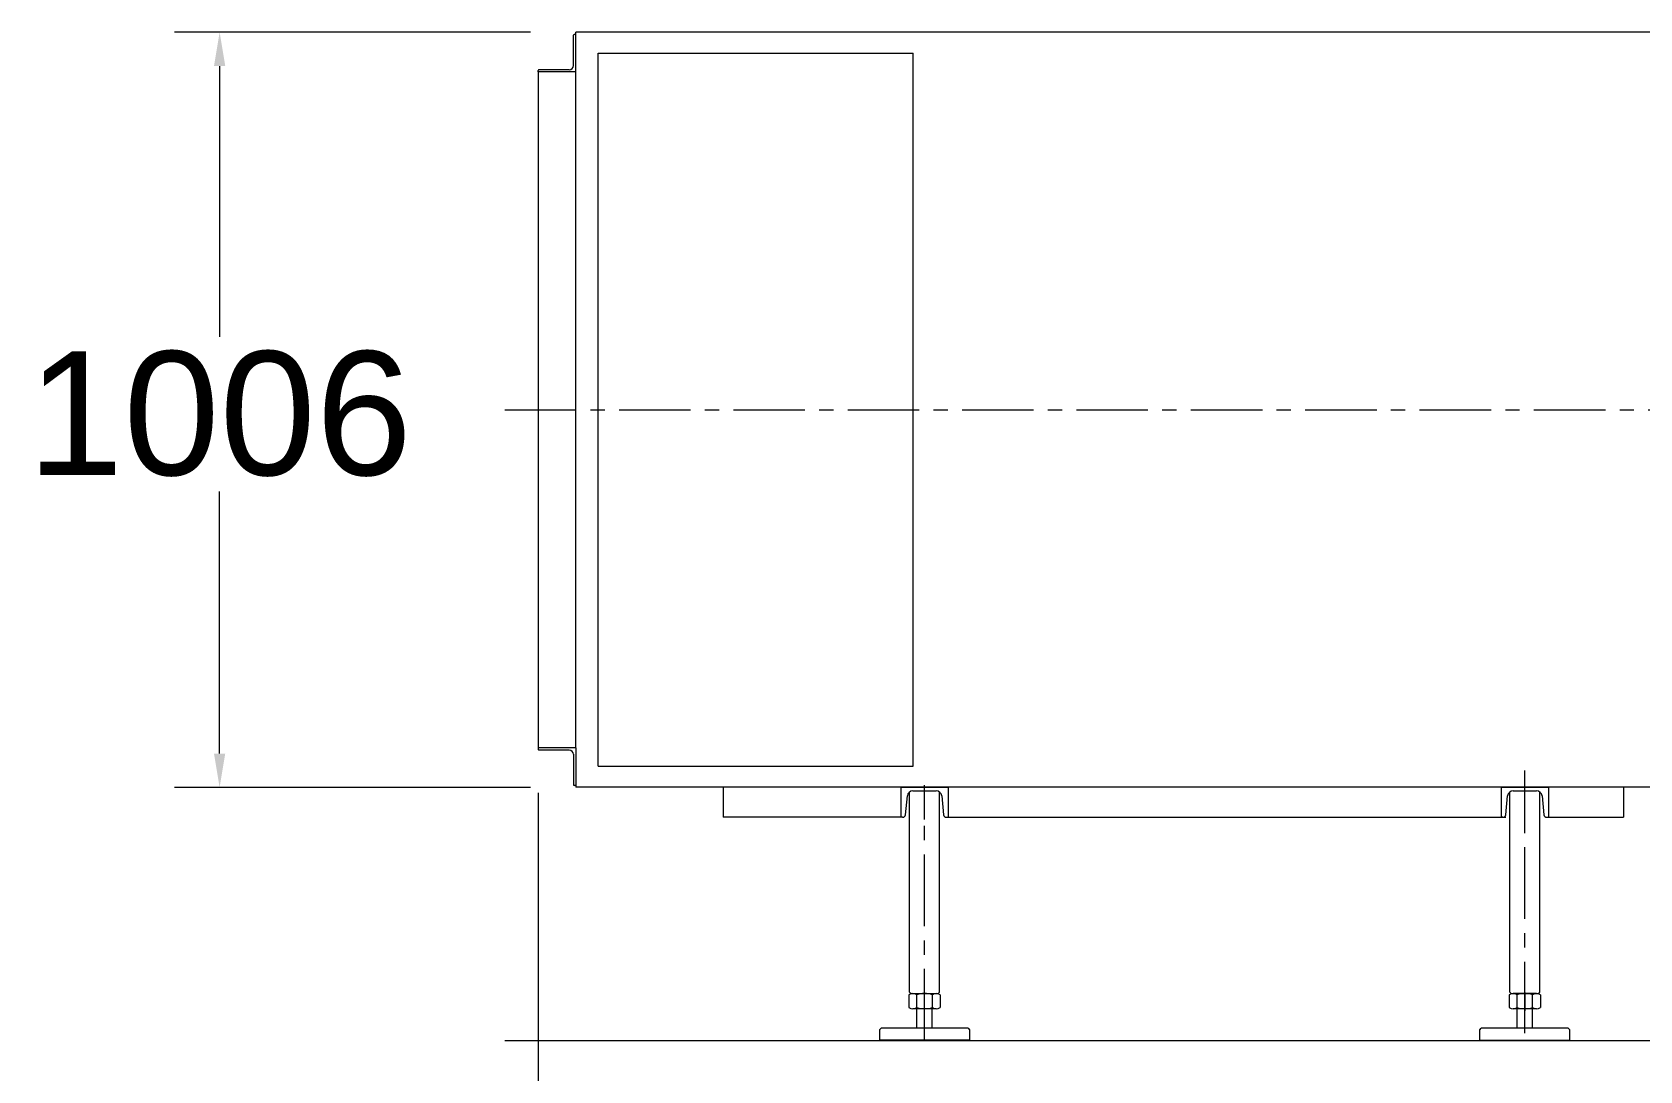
# Model space of a CAD drawing. Header units: millimetres. Extents: x 2 to 503272, y 1 to 383444.
# Drawn here: x 348093 to 402517, y 187461 to 222608 of the extents above; entities that cross this region are included whole.
import ezdxf

# ---------------------------------------------------------------- set-up
doc = ezdxf.new("R2010")
doc.units = ezdxf.units.MM
doc.header["$LTSCALE"] = 25.4
doc.linetypes.add('CENTER', pattern=[50.8, 31.75, -6.35, 6.35, -6.35])
doc.layers.get('Defpoints').update_dxf_attribs({"lineweight": 5})
doc.layers.add('CAXA1', color=5, linetype='CENTER', lineweight=5)
doc.styles.add('Roman', font='arial.ttf')
doc.styles.get("Standard").update_dxf_attribs({"font": 'arial.ttf'})
doc.dimstyles.new('ISO-25', dxfattribs={"dimscale": 30, "dimtxt": 38.1, "dimasz": 38.1, "dimexe": 50.8, "dimexo": 50.8, "dimgap": 15.875, "dimtad": 1, "dimtih": 1, "dimtoh": 1, "dimdec": 1, "dimlfac": 0.03937, "dimdsep": 46, "dimtxsty": 'Standard', "dimcen": 63.5, "dimclrd": 7, "dimclre": 7, "dimclrt": 7, "dimadec": 0, "dimazin": 0, "dimtfac": 1, "dimtdec": 1, "dimtmove": 0, "dimatfit": 3, "dimfxl": 25.4, "dimlwd": 5, "dimlwe": 5, "dimarcsym": 0})

# ---------------------------------------------------------------- blocks, each defined once
blk = doc.blocks.new('*D39')
at = {"color": 7, "linetype": 'Continuous', "lineweight": 5, "transparency": 16777216}
for p, q in [((464772, 202768), (464772, 175617)), ((365222, 196863), (365222, 175617)), ((366365, 177141), (463629, 177141))]:
    blk.add_line(p, q, dxfattribs=at)
at = {"color": 7, "transparency": 16777216}
for points in [[(366365, 177331), (366365, 176950), (365222, 177141)], [(463629, 177331), (463629, 176950), (464772, 177141)]]:
    blk.add_solid(points, dxfattribs=at)
at = {"layer": 'Defpoints', "color": 0, "transparency": 16777216}
for p in [(464772, 204292), (365222, 198387), (464772, 177141)]:
    blk.add_point(p, dxfattribs=at)
at = {"color": 7, "lineweight": 5, "transparency": 16777216, "insert": (413479, 179712), "char_height": 4191, "attachment_point": 5, "style": 'Roman'}
blk.add_mtext('B', dxfattribs=at)
blk = doc.blocks.new('*D50')
at = {"color": 7, "linetype": 'Continuous', "lineweight": 5, "transparency": 16777216}
for p, q in [((364968, 222606), (352916, 222606)), ((354440, 221463), (354440, 212301)), ((354440, 198197), (354440, 207068)), ((364968, 197054), (352916, 197054))]:
    blk.add_line(p, q, dxfattribs=at)
at = {"color": 7, "transparency": 16777216}
for points in [[(354249, 221463), (354630, 221463), (354440, 222606)], [(354249, 198197), (354630, 198197), (354440, 197054)]]:
    blk.add_solid(points, dxfattribs=at)
at = {"layer": 'Defpoints', "color": 0, "transparency": 16777216}
for p in [(366492, 222606), (354440, 197054), (366492, 197054)]:
    blk.add_point(p, dxfattribs=at)
at = {"color": 7, "lineweight": 5, "transparency": 16777216, "insert": (354440, 209685), "char_height": 4191, "attachment_point": 5, "style": 'Roman'}
blk.add_mtext('1006', dxfattribs=at)

msp = doc.modelspace()

# ---------------------------------------------------------------- linework, layer by layer
at = {"color": 7, "lineweight": 5}
for p, q in [((404846.32, 222606.42), (366492.32, 222606.42)), ((368316.06, 222606.42), (366492.32, 222606.42)), ((366492.32, 198387.05), (366492.32, 222606.42)), ((371228.64, 222606.42), (371228.64, 222607.94)), ((366416.12, 221476.12), (366416.12, 222504.82)), ((366492.32, 222530.22), (366441.52, 222530.22)), ((366492.32, 221260.22), (366492.32, 222530.22)), ((367253.56, 197765.22), (367253.56, 221895.22)), ((367253.56, 221895.22), (377921.56, 221895.22)), ((377921.56, 197765.22), (377921.56, 221895.22)), ((365222.32, 221260.22), (365222.32, 221311.02)), ((365222.32, 221260.22), (365222.32, 198387.05)), ((366492.32, 221260.22), (365222.32, 221260.22)), ((366276.42, 221336.42), (365247.72, 221336.42)), ((366492.32, 198387.05), (365222.32, 198387.05)), ((365222.32, 198387.05), (365222.32, 198336.25)), ((366276.42, 198310.85), (365247.72, 198310.85)), ((366416.12, 198171.15), (366416.12, 197142.45)), ((366492.32, 198387.05), (366492.32, 197117.05)), ((366492.32, 198374.82), (366492.32, 197054.02)), ((367253.56, 197765.22), (377921.56, 197765.22)), ((398622.44, 197053.96), (398622.44, 197628.78)), ((366492.32, 197117.05), (366441.52, 197117.05)), ((370580.94, 197054.02), (366492.32, 197054.02)), ((404846.32, 197054.02), (370580.94, 197054.02)), ((378056.96, 197054.02), (370707.94, 197054.02)), ((371482.89, 197055.19), (371482.89, 196039.19)), ((377502.69, 197055.19), (379102.89, 197055.19)), ((377502.69, 197055.19), (377502.69, 196039.19)), ((378302.79, 195962.99), (378302.79, 197131.39)), ((379102.89, 197055.19), (379102.89, 196039.19)), ((397822.69, 197055.19), (399422.89, 197055.19)), ((397822.69, 197055.19), (397822.69, 196039.19)), ((398622.79, 195962.99), (398622.79, 197131.39)), ((399422.89, 197055.19), (399422.89, 196039.19)), ((401962.89, 197055.19), (401962.89, 196039.19)), ((377657.17, 196126.11), (377720.74, 196761.73)), ((377794.54, 190126.25), (377794.54, 196894.07)), ((377910.29, 196933.27), (378695.28, 196933.27)), ((378810.54, 190126.25), (378810.54, 196894.45)), ((378884.84, 196761.73), (378948.4, 196126.11)), ((397977.17, 196126.11), (398040.74, 196761.73)), ((398114.54, 190126.25), (398114.54, 196894.07)), ((398230.29, 196933.27), (399015.28, 196933.27)), ((399130.54, 190126.25), (399130.54, 196894.45)), ((399204.84, 196761.73), (399268.4, 196126.11)), ((377561.13, 196039.19), (371482.89, 196039.19)), ((377561.13, 196039.19), (377502.69, 196039.19)), ((379044.44, 196039.19), (397977.65, 196039.19)), ((379044.44, 196039.19), (379102.89, 196039.19)), ((397881.13, 196039.19), (397822.69, 196039.19)), ((399364.44, 196039.19), (399422.89, 196039.19)), ((399422.89, 196039.19), (401962.89, 196039.19)), ((377774.61, 190036.52), (377774.61, 189601.3)), ((377794.54, 190126.25), (377845.34, 190075.45)), ((377794.54, 190126.25), (377845.34, 190075.45)), ((377845.34, 190075.45), (378759.74, 190075.45)), ((377845.34, 190075.45), (378759.74, 190075.45)), ((378038.58, 189601.3), (378038.58, 190036.52)), ((378566.5, 189601.3), (378566.5, 190036.52)), ((378759.74, 190075.45), (378810.54, 190126.25)), ((378759.74, 190075.45), (378810.54, 190126.25)), ((378830.47, 190036.52), (378830.47, 189601.3)), ((398094.61, 190036.52), (398094.61, 189601.3)), ((398114.54, 190126.25), (398165.34, 190075.45)), ((398165.34, 190075.45), (399079.74, 190075.45)), ((399018.49, 190075.45), (398226.59, 190075.45)), ((398358.58, 189601.3), (398358.58, 190036.52)), ((398622.54, 190114.38), (398622.54, 189486.17)), ((398886.5, 189601.3), (398886.5, 190036.52)), ((399079.74, 190075.45), (399130.54, 190126.25)), ((399150.47, 190036.52), (399150.47, 189601.3)), ((378698.49, 189562.37), (377906.59, 189562.37)), ((378039.01, 188900.8), (378039.01, 189562.37)), ((378566.06, 188900.8), (378566.06, 189562.37)), ((399018.49, 189562.37), (398226.59, 189562.37)), ((398359.01, 188900.8), (398359.01, 189562.37)), ((398886.06, 188900.8), (398886.06, 189562.37)), ((376778.54, 188850), (376829.34, 188900.8)), ((376778.54, 188850), (376778.54, 188494.4)), ((379775.74, 188900.8), (376829.34, 188900.8)), ((379775.74, 188900.8), (379826.54, 188850)), ((379826.54, 188850), (379826.54, 188494.4)), ((397098.54, 188850), (397149.34, 188900.8)), ((397098.54, 188488.05), (397098.54, 188850)), ((400095.74, 188900.8), (397149.34, 188900.8)), ((400095.74, 188900.8), (400146.54, 188850)), ((400146.54, 188494.4), (400146.54, 188850)), ((379826.54, 188494.4), (376778.54, 188494.4)), ((400146.54, 188488.05), (397098.54, 188488.05))]:
    msp.add_line(p, q, dxfattribs=at)
at = {"color": 7, "lineweight": 5, "ltscale": 2.5}
msp.add_line((364092.48, 188487.64), (468820.12, 188487.64), dxfattribs=at)
at = {"color": 7, "lineweight": 5}
for centre, radius, start, end in [((366441.52, 222504.82), 25.4, 90, 180), ((365247.72, 221311.02), 25.4, 90, 180), ((366276.42, 221476.12), 139.7, 270, 0), ((365247.72, 198336.25), 25.4, 180, 270), ((366276.42, 198171.15), 139.7, 0, 90), ((366441.52, 197142.45), 25.4, 180, 270), ((377910.29, 196742.77), 190.5, 90, 174.289407), ((378695.28, 196742.77), 190.5, 5.710593, 90), ((398230.29, 196742.77), 190.5, 90, 174.289407), ((399015.28, 196742.77), 190.5, 5.710593, 90), ((377561.13, 196135.71), 96.52, 270, 354.289407), ((379044.44, 196135.71), 96.52, 185.710593, 270), ((397881.13, 196135.71), 96.52, 270, 354.289407), ((399364.44, 196135.71), 96.52, 185.710593, 270), ((377906.59, 189832.25), 243.2, 57.132768, 122.867232), ((378302.54, 189161.05), 914.4, 73.221345, 106.778655), ((378698.49, 189832.25), 243.2, 57.132768, 122.867232), ((398226.59, 189832.25), 243.2, 57.132768, 122.867232), ((398622.54, 189161.05), 914.4, 73.221345, 106.778655), ((399018.49, 189832.25), 243.2, 57.132768, 122.867232), ((377906.59, 189805.57), 243.2, 237.132768, 302.867232), ((378302.54, 190476.77), 914.4, 253.221345, 286.778655), ((378698.49, 189805.57), 243.2, 237.132768, 302.867232), ((398226.59, 189805.57), 243.2, 237.132768, 302.867232), ((398622.54, 190476.77), 914.4, 253.221345, 286.778655), ((399018.49, 189805.57), 243.2, 237.132768, 302.867232)]:
    msp.add_arc(centre, radius, start, end, dxfattribs=at)
at = {"layer": 'CAXA1', "linetype": 'CENTER', "lineweight": 5, "ltscale": 3}
for p, q in [((364092.48, 209823.64), (465992.88, 209823.64)), ((398622.54, 188734.03), (398622.54, 197628.78)), ((378302.54, 188487.87), (378302.54, 196970.46))]:
    msp.add_line(p, q, dxfattribs=at)

# ---------------------------------------------------------------- dimensions: what is measured, and where the dimension line sits
at = {"color": 7, "lineweight": 5}
dim = msp.add_linear_dim(base=(354439.9, 197054.02), p1=(366492.32, 222606.42), p2=(366492.32, 197054.02), angle=90, text='1006', dimstyle='ISO-25', override={"dimscale": 30, "dimtxt": 139.7, "dimpost": '\\X', "dimtxsty": 'Roman', "dimtofl": 1, "dimtmove": 1}, dxfattribs=at)
dim.commit()
dim.dimension.update_dxf_attribs({"geometry": '*D50', "text_midpoint": (354439.9, 209684.52), "dimtype": 160})
dim = msp.add_linear_dim(base=(464772.28, 177140.73), p1=(365222.32, 198387.05), p2=(464772.28, 204292.36), text='B', dimstyle='ISO-25', override={"dimscale": 30, "dimtxt": 139.7, "dimpost": '\\X', "dimtxsty": 'Roman', "dimtmove": 1}, dxfattribs=at)
dim.commit()
dim.dimension.update_dxf_attribs({"geometry": '*D39', "text_midpoint": (413479.47, 177140.73), "dimtype": 160})

doc.saveas('drawing.dxf')
